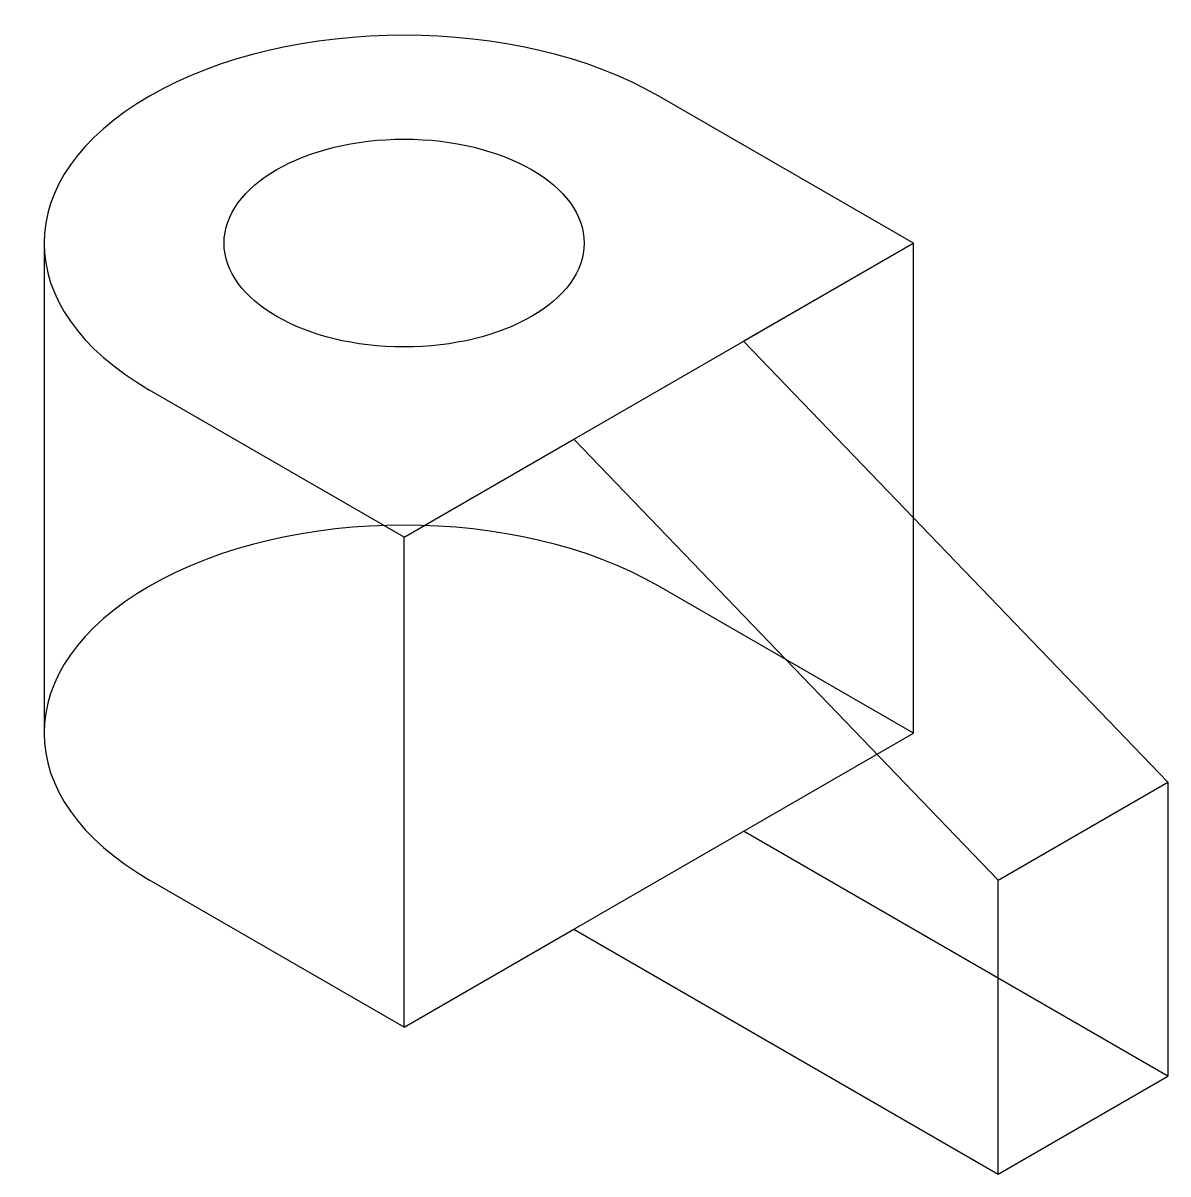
# Model space of a CAD drawing. Header units: inches. Extents: x -17 to 99, y -15 to 102.
import ezdxf

# ---------------------------------------------------------------- set-up
doc = ezdxf.new("R2010")
doc.units = ezdxf.units.IN
doc.header["$MEASUREMENT"] = 0

msp = doc.modelspace()

# ---------------------------------------------------------------- linework, layer by layer
for p, q in [((73.38, 79.5), (47.4, 94.5)), ((21.42, 49.5), (73.38, 79.5)), ((73.38, 29.5), (73.38, 79.5)), ((21.42, 49.5), (-4.56, 64.5)), ((21.42, -0.5), (21.42, 49.5)), ((73.38, 29.5), (47.4, 44.5)), ((21.42, -0.5), (73.38, 29.5)), ((21.42, -0.5), (-4.56, 14.5))]:
    msp.add_line(p, q)
at = {"color": 242, "true_color": 0xcd2027}
for p, q in [((-15.32, 79.5), (-15.32, 29.5)), ((73.38, 79.5), (56.06, 69.5)), ((56.06, 69.5), (99.36, 24.5)), ((21.42, 49.5), (38.74, 59.5)), ((38.74, 59.5), (82.04, 14.5)), ((82.04, 14.5), (99.36, 24.5)), ((99.36, 24.5), (99.36, -5.5)), ((99.36, -5.5), (56.06, 19.5)), ((82.04, -15.5), (82.04, 14.5)), ((21.42, -0.5), (38.74, 9.5)), ((38.74, 9.5), (82.04, -15.5)), ((82.04, -15.5), (99.36, -5.5))]:
    msp.add_line(p, q, dxfattribs=at)
for centre in [(21.42, 79.5), (21.42, 29.5)]:
    msp.add_ellipse(centre, major_axis=(-36.74, 0), ratio=0.57735, start_param=3.926991, end_param=7.068583, dxfattribs=at)
msp.add_ellipse((21.42, 79.5), major_axis=(-18.37, 0), ratio=0.57735, dxfattribs=at)

doc.saveas('drawing.dxf')
